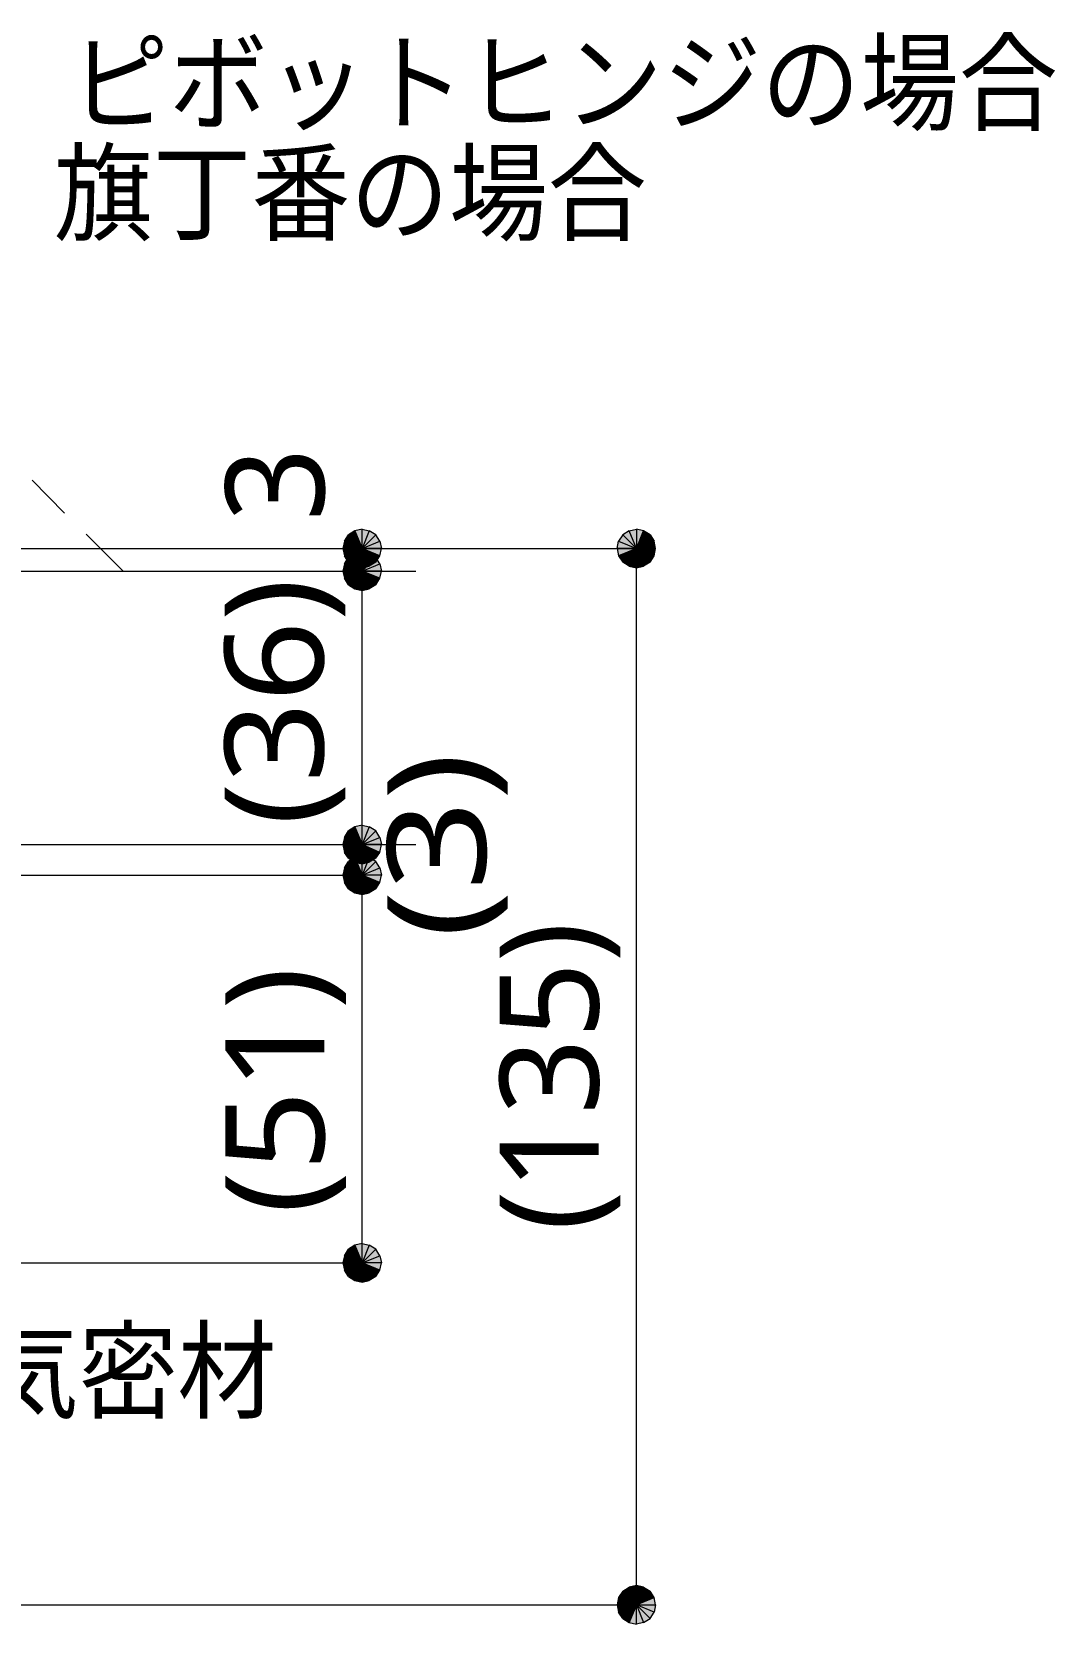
# Model space of a CAD drawing. Header units: millimetres. Extents: x 0 to 420, y 0 to 297.
# Drawn here: x 265.65 to 292.58, y 227.52 to 269.42 of the extents above; entities that cross this region are included whole.
import ezdxf
from ezdxf.enums import TextEntityAlignment as Align

# ---------------------------------------------------------------- set-up
doc = ezdxf.new("R2010")
doc.units = ezdxf.units.MM
doc.styles.add('kst32b', font='NotoSansJP-Variable.ttf')

msp = doc.modelspace()

# ---------------------------------------------------------------- hatches: boundary and pattern name
h = msp.add_hatch(color=7)
h.paths.add_polyline_path([(274.151, 256.286), (273.981, 256.18), (274.341, 255.82), (274.151, 256.286)])
h.paths.add_polyline_path([(273.981, 256.18), (274.341, 255.82), (273.875, 256.011), (273.981, 256.18)])
h.paths.add_polyline_path([(274.341, 255.82), (273.875, 256.011), (273.833, 255.82), (274.341, 255.82)])
h = msp.add_hatch(color=7)
h.paths.add_polyline_path([(274.701, 256.18), (274.532, 256.286), (274.341, 255.82), (274.701, 256.18)])
h.paths.add_polyline_path([(274.532, 256.286), (274.341, 255.82), (274.341, 256.328), (274.532, 256.286)])
h.paths.add_polyline_path([(274.341, 255.82), (274.341, 256.328), (274.151, 256.286), (274.341, 255.82)])
h = msp.add_hatch(color=7)
h.paths.add_polyline_path([(274.807, 255.63), (274.849, 255.82), (274.341, 255.82), (274.807, 255.63)])
h.paths.add_polyline_path([(274.849, 255.82), (274.341, 255.82), (274.807, 256.011), (274.849, 255.82)])
h.paths.add_polyline_path([(274.341, 255.82), (274.807, 256.011), (274.701, 256.18), (274.341, 255.82)])
h = msp.add_hatch(color=7)
h.paths.add_polyline_path([(281.199, 256.18), (281.093, 256.011), (281.559, 255.82), (281.199, 256.18)])
h.paths.add_polyline_path([(281.093, 256.011), (281.559, 255.82), (281.051, 255.82), (281.093, 256.011)])
h.paths.add_polyline_path([(281.559, 255.82), (281.051, 255.82), (281.093, 255.63), (281.559, 255.82)])
h = msp.add_hatch(color=7)
h.paths.add_polyline_path([(281.75, 256.286), (281.559, 256.328), (281.559, 255.82), (281.75, 256.286)])
h.paths.add_polyline_path([(281.559, 256.328), (281.559, 255.82), (281.369, 256.286), (281.559, 256.328)])
h.paths.add_polyline_path([(281.559, 255.82), (281.369, 256.286), (281.199, 256.18), (281.559, 255.82)])
h = msp.add_hatch(color=7)
h.paths.add_polyline_path([(282.067, 255.82), (282.025, 256.011), (281.559, 255.82), (282.067, 255.82)])
h.paths.add_polyline_path([(282.025, 256.011), (281.559, 255.82), (281.919, 256.18), (282.025, 256.011)])
h.paths.add_polyline_path([(281.559, 255.82), (281.919, 256.18), (281.75, 256.286), (281.559, 255.82)])
h = msp.add_hatch(color=7)
h.paths.add_polyline_path([(273.833, 255.82), (273.875, 255.63), (274.341, 255.82), (273.833, 255.82)])
h.paths.add_polyline_path([(273.875, 255.63), (274.341, 255.82), (273.981, 255.46), (273.875, 255.63)])
h.paths.add_polyline_path([(274.341, 255.82), (273.981, 255.46), (274.151, 255.355), (274.341, 255.82)])
h = msp.add_hatch(color=7)
h.paths.add_polyline_path([(274.151, 255.693), (273.981, 255.587), (274.341, 255.228), (274.151, 255.693)])
h.paths.add_polyline_path([(273.981, 255.587), (274.341, 255.228), (273.875, 255.418), (273.981, 255.587)])
h.paths.add_polyline_path([(274.341, 255.228), (273.875, 255.418), (273.833, 255.228), (274.341, 255.228)])
for points in [[(274.151, 255.355), (274.341, 255.312), (274.341, 255.82), (274.151, 255.355)], [(282.025, 255.63), (282.067, 255.82), (281.559, 255.82), (282.025, 255.63)], [(274.151, 254.762), (274.341, 254.72), (274.341, 255.228), (274.151, 254.762)], [(274.151, 247.565), (274.341, 247.523), (274.341, 248.031), (274.151, 247.565)], [(274.151, 246.761), (274.341, 246.719), (274.341, 247.227), (274.151, 246.761)], [(274.151, 236.559), (274.341, 236.516), (274.341, 237.024), (274.151, 236.559)], [(281.093, 228.219), (281.051, 228.029), (281.559, 228.029), (281.093, 228.219)]]:
    msp.add_hatch(color=7).paths.add_polyline_path(points)
h = msp.add_hatch(color=7)
h.paths.add_polyline_path([(274.701, 255.587), (274.532, 255.693), (274.341, 255.228), (274.701, 255.587)])
h.paths.add_polyline_path([(274.532, 255.693), (274.341, 255.228), (274.341, 255.736), (274.532, 255.693)])
h.paths.add_polyline_path([(274.341, 255.228), (274.341, 255.736), (274.151, 255.693), (274.341, 255.228)])
h = msp.add_hatch(color=7)
h.paths.add_polyline_path([(274.341, 255.312), (274.532, 255.355), (274.341, 255.82), (274.341, 255.312)])
h.paths.add_polyline_path([(274.532, 255.355), (274.341, 255.82), (274.701, 255.46), (274.532, 255.355)])
h.paths.add_polyline_path([(274.341, 255.82), (274.701, 255.46), (274.807, 255.63), (274.341, 255.82)])
h = msp.add_hatch(color=7)
h.paths.add_polyline_path([(274.807, 255.037), (274.849, 255.228), (274.341, 255.228), (274.807, 255.037)])
h.paths.add_polyline_path([(274.849, 255.228), (274.341, 255.228), (274.807, 255.418), (274.849, 255.228)])
h.paths.add_polyline_path([(274.341, 255.228), (274.807, 255.418), (274.701, 255.587), (274.341, 255.228)])
h = msp.add_hatch(color=7)
h.paths.add_polyline_path([(281.093, 255.63), (281.199, 255.46), (281.559, 255.82), (281.093, 255.63)])
h.paths.add_polyline_path([(281.199, 255.46), (281.559, 255.82), (281.369, 255.355), (281.199, 255.46)])
h.paths.add_polyline_path([(281.559, 255.82), (281.369, 255.355), (281.559, 255.312), (281.559, 255.82)])
h = msp.add_hatch(color=7)
h.paths.add_polyline_path([(281.559, 255.312), (281.75, 255.355), (281.559, 255.82), (281.559, 255.312)])
h.paths.add_polyline_path([(281.75, 255.355), (281.559, 255.82), (281.919, 255.46), (281.75, 255.355)])
h.paths.add_polyline_path([(281.559, 255.82), (281.919, 255.46), (282.025, 255.63), (281.559, 255.82)])
h = msp.add_hatch(color=7)
h.paths.add_polyline_path([(273.833, 255.228), (273.875, 255.037), (274.341, 255.228), (273.833, 255.228)])
h.paths.add_polyline_path([(273.875, 255.037), (274.341, 255.228), (273.981, 254.868), (273.875, 255.037)])
h.paths.add_polyline_path([(274.341, 255.228), (273.981, 254.868), (274.151, 254.762), (274.341, 255.228)])
h = msp.add_hatch(color=7)
h.paths.add_polyline_path([(274.341, 254.72), (274.532, 254.762), (274.341, 255.228), (274.341, 254.72)])
h.paths.add_polyline_path([(274.532, 254.762), (274.341, 255.228), (274.701, 254.868), (274.532, 254.762)])
h.paths.add_polyline_path([(274.341, 255.228), (274.701, 254.868), (274.807, 255.037), (274.341, 255.228)])
h = msp.add_hatch(color=7)
h.paths.add_polyline_path([(274.151, 248.497), (273.981, 248.391), (274.341, 248.031), (274.151, 248.497)])
h.paths.add_polyline_path([(273.981, 248.391), (274.341, 248.031), (273.875, 248.221), (273.981, 248.391)])
h.paths.add_polyline_path([(274.341, 248.031), (273.875, 248.221), (273.833, 248.031), (274.341, 248.031)])
h = msp.add_hatch(color=7)
h.paths.add_polyline_path([(274.701, 248.391), (274.532, 248.497), (274.341, 248.031), (274.701, 248.391)])
h.paths.add_polyline_path([(274.532, 248.497), (274.341, 248.031), (274.341, 248.539), (274.532, 248.497)])
h.paths.add_polyline_path([(274.341, 248.031), (274.341, 248.539), (274.151, 248.497), (274.341, 248.031)])
h = msp.add_hatch(color=7)
h.paths.add_polyline_path([(273.833, 248.031), (273.875, 247.819), (274.341, 248.031), (273.833, 248.031)])
h.paths.add_polyline_path([(273.875, 247.819), (274.341, 248.031), (273.981, 247.671), (273.875, 247.819)])
h.paths.add_polyline_path([(274.341, 248.031), (273.981, 247.671), (274.151, 247.565), (274.341, 248.031)])
h = msp.add_hatch(color=7)
h.paths.add_polyline_path([(274.807, 247.819), (274.849, 248.031), (274.341, 248.031), (274.807, 247.819)])
h.paths.add_polyline_path([(274.849, 248.031), (274.341, 248.031), (274.807, 248.221), (274.849, 248.031)])
h.paths.add_polyline_path([(274.341, 248.031), (274.807, 248.221), (274.701, 248.391), (274.341, 248.031)])
h = msp.add_hatch(color=7)
h.paths.add_polyline_path([(274.341, 247.523), (274.532, 247.565), (274.341, 248.031), (274.341, 247.523)])
h.paths.add_polyline_path([(274.532, 247.565), (274.341, 248.031), (274.701, 247.671), (274.532, 247.565)])
h.paths.add_polyline_path([(274.341, 248.031), (274.701, 247.671), (274.807, 247.819), (274.341, 248.031)])
h = msp.add_hatch(color=7)
h.paths.add_polyline_path([(274.151, 247.692), (273.981, 247.587), (274.341, 247.227), (274.151, 247.692)])
h.paths.add_polyline_path([(273.981, 247.587), (274.341, 247.227), (273.875, 247.417), (273.981, 247.587)])
h.paths.add_polyline_path([(274.341, 247.227), (273.875, 247.417), (273.833, 247.227), (274.341, 247.227)])
h = msp.add_hatch(color=7)
h.paths.add_polyline_path([(274.701, 247.587), (274.532, 247.692), (274.341, 247.227), (274.701, 247.587)])
h.paths.add_polyline_path([(274.532, 247.692), (274.341, 247.227), (274.341, 247.735), (274.532, 247.692)])
h.paths.add_polyline_path([(274.341, 247.227), (274.341, 247.735), (274.151, 247.692), (274.341, 247.227)])
h = msp.add_hatch(color=7)
h.paths.add_polyline_path([(273.833, 247.227), (273.875, 247.036), (274.341, 247.227), (273.833, 247.227)])
h.paths.add_polyline_path([(273.875, 247.036), (274.341, 247.227), (273.981, 246.867), (273.875, 247.036)])
h.paths.add_polyline_path([(274.341, 247.227), (273.981, 246.867), (274.151, 246.761), (274.341, 247.227)])
h = msp.add_hatch(color=7)
h.paths.add_polyline_path([(274.807, 247.036), (274.849, 247.227), (274.341, 247.227), (274.807, 247.036)])
h.paths.add_polyline_path([(274.849, 247.227), (274.341, 247.227), (274.807, 247.417), (274.849, 247.227)])
h.paths.add_polyline_path([(274.341, 247.227), (274.807, 247.417), (274.701, 247.587), (274.341, 247.227)])
h = msp.add_hatch(color=7)
h.paths.add_polyline_path([(274.341, 246.719), (274.532, 246.761), (274.341, 247.227), (274.341, 246.719)])
h.paths.add_polyline_path([(274.532, 246.761), (274.341, 247.227), (274.701, 246.867), (274.532, 246.761)])
h.paths.add_polyline_path([(274.341, 247.227), (274.701, 246.867), (274.807, 247.036), (274.341, 247.227)])
h = msp.add_hatch(color=7)
h.paths.add_polyline_path([(274.151, 237.49), (273.981, 237.384), (274.341, 237.024), (274.151, 237.49)])
h.paths.add_polyline_path([(273.981, 237.384), (274.341, 237.024), (273.875, 237.215), (273.981, 237.384)])
h.paths.add_polyline_path([(274.341, 237.024), (273.875, 237.215), (273.833, 237.024), (274.341, 237.024)])
h = msp.add_hatch(color=7)
h.paths.add_polyline_path([(274.701, 237.384), (274.532, 237.49), (274.341, 237.024), (274.701, 237.384)])
h.paths.add_polyline_path([(274.532, 237.49), (274.341, 237.024), (274.341, 237.532), (274.532, 237.49)])
h.paths.add_polyline_path([(274.341, 237.024), (274.341, 237.532), (274.151, 237.49), (274.341, 237.024)])
h = msp.add_hatch(color=7)
h.paths.add_polyline_path([(274.807, 236.834), (274.849, 237.024), (274.341, 237.024), (274.807, 236.834)])
h.paths.add_polyline_path([(274.849, 237.024), (274.341, 237.024), (274.807, 237.215), (274.849, 237.024)])
h.paths.add_polyline_path([(274.341, 237.024), (274.807, 237.215), (274.701, 237.384), (274.341, 237.024)])
h = msp.add_hatch(color=7)
h.paths.add_polyline_path([(273.833, 237.024), (273.875, 236.834), (274.341, 237.024), (273.833, 237.024)])
h.paths.add_polyline_path([(273.875, 236.834), (274.341, 237.024), (273.981, 236.664), (273.875, 236.834)])
h.paths.add_polyline_path([(274.341, 237.024), (273.981, 236.664), (274.151, 236.559), (274.341, 237.024)])
h = msp.add_hatch(color=7)
h.paths.add_polyline_path([(274.341, 236.516), (274.532, 236.559), (274.341, 237.024), (274.341, 236.516)])
h.paths.add_polyline_path([(274.532, 236.559), (274.341, 237.024), (274.701, 236.664), (274.532, 236.559)])
h.paths.add_polyline_path([(274.341, 237.024), (274.701, 236.664), (274.807, 236.834), (274.341, 237.024)])
h = msp.add_hatch(color=7)
h.paths.add_polyline_path([(281.559, 228.537), (281.369, 228.494), (281.559, 228.029), (281.559, 228.537)])
h.paths.add_polyline_path([(281.369, 228.494), (281.559, 228.029), (281.199, 228.388), (281.369, 228.494)])
h.paths.add_polyline_path([(281.559, 228.029), (281.199, 228.388), (281.093, 228.219), (281.559, 228.029)])
h = msp.add_hatch(color=7)
h.paths.add_polyline_path([(282.025, 228.219), (281.919, 228.388), (281.559, 228.029), (282.025, 228.219)])
h.paths.add_polyline_path([(281.919, 228.388), (281.559, 228.029), (281.75, 228.494), (281.919, 228.388)])
h.paths.add_polyline_path([(281.559, 228.029), (281.75, 228.494), (281.559, 228.537), (281.559, 228.029)])
h = msp.add_hatch(color=7)
h.paths.add_polyline_path([(281.051, 228.029), (281.093, 227.838), (281.559, 228.029), (281.051, 228.029)])
h.paths.add_polyline_path([(281.093, 227.838), (281.559, 228.029), (281.199, 227.669), (281.093, 227.838)])
h.paths.add_polyline_path([(281.559, 228.029), (281.199, 227.669), (281.369, 227.563), (281.559, 228.029)])
h = msp.add_hatch(color=7)
h.paths.add_polyline_path([(281.369, 227.563), (281.559, 227.521), (281.559, 228.029), (281.369, 227.563)])
h.paths.add_polyline_path([(281.559, 227.521), (281.559, 228.029), (281.75, 227.563), (281.559, 227.521)])
h.paths.add_polyline_path([(281.559, 228.029), (281.75, 227.563), (281.919, 227.669), (281.559, 228.029)])
h = msp.add_hatch(color=7)
h.paths.add_polyline_path([(281.919, 227.669), (282.025, 227.838), (281.559, 228.029), (281.919, 227.669)])
h.paths.add_polyline_path([(282.025, 227.838), (281.559, 228.029), (282.067, 228.029), (282.025, 227.838)])
h.paths.add_polyline_path([(281.559, 228.029), (282.067, 228.029), (282.025, 228.219), (281.559, 228.029)])

# ---------------------------------------------------------------- linework, layer by layer
at = {"lineweight": 13}
for points in [[(266.51, 256.752), (265.663, 257.62)], [(268.055, 255.228), (267.081, 256.201)], [(258, 255.82), (281.559, 255.82)], [(274.341, 237.024), (274.341, 247.227), (274.341, 248.031), (274.341, 255.228), (274.341, 255.82)], [(281.559, 228.029), (281.559, 255.82)], [(257.196, 255.228), (275.759, 255.228)], [(257.196, 248.031), (275.759, 248.031)], [(259.842, 247.227), (274.341, 247.227)], [(259.842, 237.024), (274.341, 237.024)], [(257.239, 228.029), (281.559, 228.029)]]:
    msp.add_lwpolyline(points, dxfattribs=at)
at = {"lineweight": 0}
for points in [[(274.341, 255.82), (273.875, 256.011), (273.833, 255.82)], [(273.981, 256.18), (274.341, 255.82), (273.875, 256.011)], [(274.151, 256.286), (273.981, 256.18), (274.341, 255.82)], [(274.341, 255.82), (274.341, 256.328), (274.151, 256.286)], [(274.532, 256.286), (274.341, 255.82), (274.341, 256.328)], [(274.701, 256.18), (274.532, 256.286), (274.341, 255.82)], [(274.341, 255.82), (274.807, 256.011), (274.701, 256.18)], [(274.849, 255.82), (274.341, 255.82), (274.807, 256.011)], [(281.093, 256.011), (281.559, 255.82), (281.051, 255.82)], [(281.199, 256.18), (281.093, 256.011), (281.559, 255.82)], [(281.559, 255.82), (281.369, 256.286), (281.199, 256.18)], [(281.559, 256.328), (281.559, 255.82), (281.369, 256.286)], [(281.75, 256.286), (281.559, 256.328), (281.559, 255.82)], [(281.559, 255.82), (281.919, 256.18), (281.75, 256.286)], [(282.025, 256.011), (281.559, 255.82), (281.919, 256.18)], [(282.067, 255.82), (282.025, 256.011), (281.559, 255.82)], [(273.833, 255.82), (273.875, 255.63), (274.341, 255.82)], [(273.875, 255.63), (274.341, 255.82), (273.981, 255.46)], [(273.981, 255.587), (274.341, 255.228), (273.875, 255.418)], [(274.341, 255.82), (273.981, 255.46), (274.151, 255.355)], [(274.151, 255.693), (273.981, 255.587), (274.341, 255.228)], [(274.151, 255.355), (274.341, 255.312), (274.341, 255.82)], [(274.341, 255.228), (274.341, 255.736), (274.151, 255.693)], [(274.341, 255.312), (274.532, 255.355), (274.341, 255.82)], [(274.532, 255.355), (274.341, 255.82), (274.701, 255.46)], [(274.341, 255.82), (274.701, 255.46), (274.807, 255.63)], [(274.807, 255.63), (274.849, 255.82), (274.341, 255.82)], [(274.532, 255.693), (274.341, 255.228), (274.341, 255.736)], [(274.701, 255.587), (274.532, 255.693), (274.341, 255.228)], [(274.341, 255.228), (274.807, 255.418), (274.701, 255.587)], [(281.559, 255.82), (281.051, 255.82), (281.093, 255.63)], [(281.093, 255.63), (281.199, 255.46), (281.559, 255.82)], [(281.199, 255.46), (281.559, 255.82), (281.369, 255.355)], [(281.559, 255.82), (281.369, 255.355), (281.559, 255.312)], [(281.559, 255.312), (281.75, 255.355), (281.559, 255.82)], [(281.75, 255.355), (281.559, 255.82), (281.919, 255.46)], [(281.559, 255.82), (281.919, 255.46), (282.025, 255.63)], [(282.025, 255.63), (282.067, 255.82), (281.559, 255.82)], [(274.341, 255.228), (273.875, 255.418), (273.833, 255.228)], [(273.833, 255.228), (273.875, 255.037), (274.341, 255.228)], [(273.875, 255.037), (274.341, 255.228), (273.981, 254.868)], [(274.341, 255.228), (273.981, 254.868), (274.151, 254.762)], [(274.151, 254.762), (274.341, 254.72), (274.341, 255.228)], [(274.849, 255.228), (274.341, 255.228), (274.807, 255.418)], [(274.341, 254.72), (274.532, 254.762), (274.341, 255.228)], [(274.532, 254.762), (274.341, 255.228), (274.701, 254.868)], [(274.341, 255.228), (274.701, 254.868), (274.807, 255.037)], [(274.807, 255.037), (274.849, 255.228), (274.341, 255.228)], [(274.151, 248.497), (273.981, 248.391), (274.341, 248.031)], [(274.341, 248.031), (274.341, 248.539), (274.151, 248.497)], [(274.532, 248.497), (274.341, 248.031), (274.341, 248.539)], [(274.701, 248.391), (274.532, 248.497), (274.341, 248.031)], [(274.341, 248.031), (273.875, 248.221), (273.833, 248.031)], [(273.833, 248.031), (273.875, 247.819), (274.341, 248.031)], [(273.981, 248.391), (274.341, 248.031), (273.875, 248.221)], [(273.875, 247.819), (274.341, 248.031), (273.981, 247.671)], [(274.341, 248.031), (273.981, 247.671), (274.151, 247.565)], [(274.151, 247.565), (274.341, 247.523), (274.341, 248.031)], [(274.341, 248.031), (274.807, 248.221), (274.701, 248.391)], [(274.849, 248.031), (274.341, 248.031), (274.807, 248.221)], [(274.341, 247.523), (274.532, 247.565), (274.341, 248.031)], [(274.532, 247.565), (274.341, 248.031), (274.701, 247.671)], [(274.341, 248.031), (274.701, 247.671), (274.807, 247.819)], [(274.807, 247.819), (274.849, 248.031), (274.341, 248.031)], [(274.151, 247.692), (273.981, 247.587), (274.341, 247.227)], [(274.341, 247.227), (274.341, 247.735), (274.151, 247.692)], [(274.532, 247.692), (274.341, 247.227), (274.341, 247.735)], [(274.701, 247.587), (274.532, 247.692), (274.341, 247.227)], [(274.341, 247.227), (273.875, 247.417), (273.833, 247.227)], [(273.833, 247.227), (273.875, 247.036), (274.341, 247.227)], [(273.981, 247.587), (274.341, 247.227), (273.875, 247.417)], [(273.875, 247.036), (274.341, 247.227), (273.981, 246.867)], [(274.341, 247.227), (273.981, 246.867), (274.151, 246.761)], [(274.151, 246.761), (274.341, 246.719), (274.341, 247.227)], [(274.341, 247.227), (274.807, 247.417), (274.701, 247.587)], [(274.849, 247.227), (274.341, 247.227), (274.807, 247.417)], [(274.341, 246.719), (274.532, 246.761), (274.341, 247.227)], [(274.532, 246.761), (274.341, 247.227), (274.701, 246.867)], [(274.341, 247.227), (274.701, 246.867), (274.807, 247.036)], [(274.807, 247.036), (274.849, 247.227), (274.341, 247.227)], [(274.341, 237.024), (273.875, 237.215), (273.833, 237.024)], [(273.981, 237.384), (274.341, 237.024), (273.875, 237.215)], [(274.151, 237.49), (273.981, 237.384), (274.341, 237.024)], [(274.341, 237.024), (274.341, 237.532), (274.151, 237.49)], [(274.532, 237.49), (274.341, 237.024), (274.341, 237.532)], [(274.701, 237.384), (274.532, 237.49), (274.341, 237.024)], [(274.341, 237.024), (274.807, 237.215), (274.701, 237.384)], [(274.849, 237.024), (274.341, 237.024), (274.807, 237.215)], [(273.833, 237.024), (273.875, 236.834), (274.341, 237.024)], [(273.875, 236.834), (274.341, 237.024), (273.981, 236.664)], [(274.341, 237.024), (273.981, 236.664), (274.151, 236.559)], [(274.151, 236.559), (274.341, 236.516), (274.341, 237.024)], [(274.341, 236.516), (274.532, 236.559), (274.341, 237.024)], [(274.532, 236.559), (274.341, 237.024), (274.701, 236.664)], [(274.341, 237.024), (274.701, 236.664), (274.807, 236.834)], [(274.807, 236.834), (274.849, 237.024), (274.341, 237.024)], [(281.559, 228.029), (281.199, 228.388), (281.093, 228.219)], [(281.369, 228.494), (281.559, 228.029), (281.199, 228.388)], [(281.559, 228.537), (281.369, 228.494), (281.559, 228.029)], [(281.559, 228.029), (281.75, 228.494), (281.559, 228.537)], [(281.919, 228.388), (281.559, 228.029), (281.75, 228.494)], [(282.025, 228.219), (281.919, 228.388), (281.559, 228.029)], [(281.093, 228.219), (281.051, 228.029), (281.559, 228.029)], [(281.051, 228.029), (281.093, 227.838), (281.559, 228.029)], [(281.093, 227.838), (281.559, 228.029), (281.199, 227.669)], [(281.559, 228.029), (281.199, 227.669), (281.369, 227.563)], [(281.369, 227.563), (281.559, 227.521), (281.559, 228.029)], [(281.559, 228.029), (282.067, 228.029), (282.025, 228.219)], [(281.559, 227.521), (281.559, 228.029), (281.75, 227.563)], [(281.559, 228.029), (281.75, 227.563), (281.919, 227.669)], [(281.919, 227.669), (282.025, 227.838), (281.559, 228.029)], [(282.025, 227.838), (281.559, 228.029), (282.067, 228.029)]]:
    msp.add_lwpolyline(points, close=True, dxfattribs=at)

# ---------------------------------------------------------------- texts
at = {"style": 'kst32b'}
for s, height, p, p2 in [('ピボットヒンジの場合', 2.0791, (266.658, 267.039), (292.647, 267.039)), ('旗丁番の場合', 2.0791, (266.234, 264.139), (281.828, 264.139)), ('(36)', 2.5989, (273.325, 248.539), (273.325, 255.036)), ('(3)', 2.5989, (277.601, 245.576), (277.601, 250.449)), ('(135)', 2.5989, (280.564, 237.871), (280.564, 245.993)), ('(51)', 2.5989, (273.346, 238.315), (273.346, 244.813)), ('気密材', 2.0791, (264.287, 233.151), (272.084, 233.151))]:
    msp.add_text(s, height=height, dxfattribs=at).set_placement(p, p2, align=Align.FIT)
msp.add_text('3', height=2.599, rotation=90, dxfattribs=at).set_placement((273.346, 256.54))

doc.saveas('drawing.dxf')
